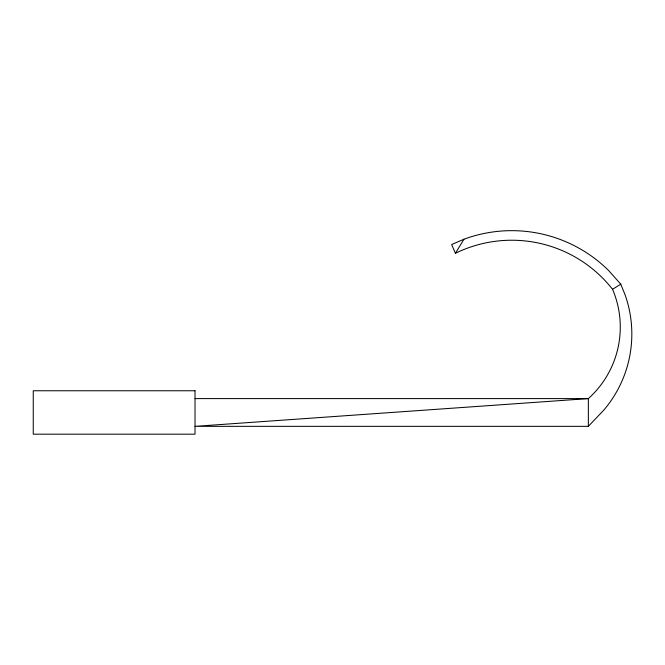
<?xml version="1.0" encoding="UTF-8"?>
<svg xmlns="http://www.w3.org/2000/svg" width="665" height="665" viewBox="0 0 665 665"><rect width="100%" height="100%" fill="white"/><g stroke="black" fill="none" stroke-linecap="round" stroke-linejoin="round"><path stroke-width="1" d="M612.54 289.292A128.037 128.037 0 0 0 455.409 253.299L463.937 239.234A137.622 137.622 0 0 1 608.533 270.431L620.778 284.179L625.125 294.944A117.298 117.298 0 0 1 603.903 409.997L588.35 426.34L195.02 426.34L588.35 398.601A96.068 96.068 0 0 0 612.54 289.292L620.778 284.179M463.937 239.234L451.643 244.512L455.409 253.299M195.02 398.601L588.35 398.601L588.35 426.34M195.02 390.762L33.25 390.762L33.25 434.179L195.02 434.179L195.02 390.762"/></g></svg>
